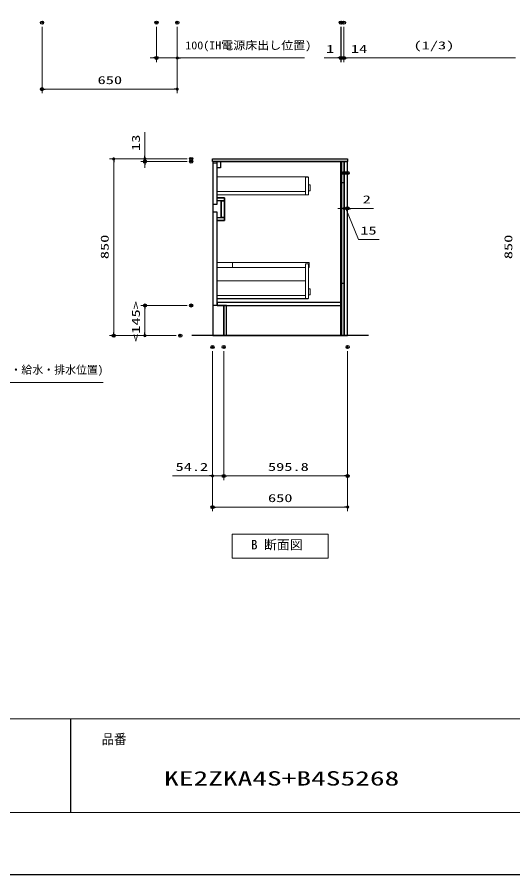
# Model space of a CAD drawing. Units: millimetres, scale not verified. Extents: x -9797 to 9797, y -4555 to 4555.
# Drawn here: x -3054 to -670, y -4455 to -329 of the extents above; entities that cross this region are included whole.
import ezdxf
from ezdxf.enums import TextEntityAlignment as Align

# ---------------------------------------------------------------- set-up
doc = ezdxf.new("R2010")
doc.units = ezdxf.units.MM
doc.header["$LTSCALE"] = 30
doc.header["$PDMODE"] = 32
doc.header["$PDSIZE"] = 15
for name, color, linetype, lineweight in [('0-0_KABE', 4, 'Continuous', 25), ('0-1_0', 7, 'Continuous', 25), ('0-2_細線ﾚｲﾔｰ', 91, 'Continuous', 5), ('0-3_寸法ﾚｲﾔｰ', 30, 'Continuous', 13), ('0-4_DEFPOINTS', 7, 'Continuous', 25), ('0-5_1', 7, 'Continuous', 25), ('0-6_図面枠', 3, 'Continuous', 15)]:
    doc.layers.add(name, color=color, linetype=linetype, lineweight=lineweight)
doc.styles.add('ＭＳ ゴシック', font='')
doc.styles.get('ＭＳ ゴシック').set_extended_font_data('MS Gothic')

# ---------------------------------------------------------------- blocks, each defined once
blk = doc.blocks.new('Bdanmenzu')
at = {"layer": '0-6_図面枠'}
blk.add_lwpolyline([(13844.8, 3455.1), (0, 3455.1), (0, 0), (13844.8, 0)], close=True, dxfattribs=at)
at = {"layer": '0-6_図面枠', "style": 'ＭＳ ゴシック'}
blk.add_text('B 断面図', height=1364, dxfattribs=at).set_placement((2741, 841.4), align=Align.BOTTOM_LEFT)
blk = doc.blocks.new('_DOT')
at = {"layer": '0-1_0', "color": 30}
blk.add_line((-15, 0), (-30, 0), dxfattribs=at)
for points in [[(0, 0), (-15, 0), (-14.88, 1.88)], [(0, 0), (-14.88, -1.88), (-15, 0)], [(0, 0), (-14.88, 1.88), (-14.53, 3.73)], [(0, 0), (-14.53, -3.73), (-14.88, -1.88)], [(0, 0), (-14.53, 3.73), (-13.95, 5.52)], [(0, 0), (-13.95, -5.52), (-14.53, -3.73)], [(0, 0), (-13.95, 5.52), (-13.14, 7.23)], [(0, 0), (-13.14, -7.23), (-13.95, -5.52)], [(0, 0), (-13.14, 7.23), (-12.14, 8.82)], [(0, 0), (-12.14, -8.82), (-13.14, -7.23)], [(0, 0), (-12.14, 8.82), (-10.93, 10.27)], [(0, 0), (-10.93, -10.27), (-12.14, -8.82)], [(0, 0), (-10.93, 10.27), (-9.56, 11.56)], [(0, 0), (-9.56, -11.56), (-10.93, -10.27)], [(0, 0), (-9.56, 11.56), (-8.04, 12.66)], [(0, 0), (-8.04, -12.66), (-9.56, -11.56)], [(0, 0), (-8.04, 12.66), (-6.39, 13.57)], [(0, 0), (-6.39, -13.57), (-8.04, -12.66)], [(0, 0), (-6.39, 13.57), (-4.64, 14.27)], [(0, 0), (-4.64, -14.27), (-6.39, -13.57)], [(0, 0), (-4.64, 14.27), (-2.81, 14.73)], [(0, 0), (-2.81, -14.73), (-4.64, -14.27)], [(0, 0), (-2.81, 14.73), (-0.94, 14.97)], [(0, 0), (-0.94, -14.97), (-2.81, -14.73)], [(0, 0), (-0.94, 14.97), (0.94, 14.97)], [(0, 0), (0.94, -14.97), (-0.94, -14.97)], [(0, 0), (0.94, 14.97), (2.81, 14.73)], [(0, 0), (2.81, 14.73), (4.64, 14.27)], [(0, 0), (4.64, 14.27), (6.39, 13.57)], [(0, 0), (6.39, 13.57), (8.04, 12.66)], [(0, 0), (8.04, 12.66), (9.56, 11.56)], [(0, 0), (9.56, 11.56), (10.93, 10.27)], [(0, 0), (10.93, 10.27), (12.14, 8.82)], [(0, 0), (12.14, 8.82), (13.14, 7.23)], [(0, 0), (13.14, 7.23), (13.95, 5.52)], [(0, 0), (13.95, 5.52), (14.53, 3.73)], [(0, 0), (14.53, 3.73), (14.88, 1.88)], [(0, 0), (14.88, 1.88), (15, 0)], [(0, 0), (2.81, -14.73), (0.94, -14.97)], [(0, 0), (4.64, -14.27), (2.81, -14.73)], [(0, 0), (6.39, -13.57), (4.64, -14.27)], [(0, 0), (8.04, -12.66), (6.39, -13.57)], [(0, 0), (9.56, -11.56), (8.04, -12.66)], [(0, 0), (10.93, -10.27), (9.56, -11.56)], [(0, 0), (12.14, -8.82), (10.93, -10.27)], [(0, 0), (13.14, -7.23), (12.14, -8.82)], [(0, 0), (13.95, -5.52), (13.14, -7.23)], [(0, 0), (14.53, -3.73), (13.95, -5.52)], [(0, 0), (14.88, -1.88), (14.53, -3.73)], [(0, 0), (15, 0), (14.88, -1.88)]]:
    blk.add_solid(points, dxfattribs=at)
blk = doc.blocks.new('A$C66026BD6')
at = {"layer": '0-2_細線ﾚｲﾔｰ'}
for points in [[(0, 5460), (2280, 5460), (2280, 6225), (0, 6225)], [(12810, 990), (13260, 990), (13260, 6000), (12810, 6000)], [(0, 990), (12810, 990), (12810, 1440), (0, 1440)]]:
    blk.add_lwpolyline(points, close=True, dxfattribs=at)
for points in [[(13260, 5497.5), (13311, 5497.5), (13311, 6187.5), (2280, 6187.5), (2280, 5497.5), (12810, 5497.5)], [(12810, 3552), (0, 3552), (0, 945), (13200, 945), (13200, 990)], [(13260, 1539), (13500, 1539), (13500, 2391), (13260, 2391)]]:
    blk.add_lwpolyline(points, dxfattribs=at)
blk = doc.blocks.new('A$C66026C5E')
at = {"layer": '0-2_細線ﾚｲﾔｰ'}
for points in [[(13200, 3960), (13200, 4002), (0, 4002), (0, 1395), (13200, 1395), (13200, 1440)], [(13260, 1989), (13500, 1989), (13500, 2841), (13260, 2841)]]:
    blk.add_lwpolyline(points, dxfattribs=at)
for points in [[(12810, 1440), (13260, 1440), (13260, 3960), (12810, 3960)], [(0, 1440), (12810, 1440), (12810, 1890), (0, 1890)]]:
    blk.add_lwpolyline(points, close=True, dxfattribs=at)
blk = doc.blocks.new('A$C6603636D')
at = {"layer": '0-1_0'}
for points in [[(0, 0), (0, -25110), (-16980, -25110), (-16980, -20760), (-18330, -20760), (-18330, -8520), (-17280, -8520), (-17280, -5220), (-18330, -5220), (-18330, 0)], [(-18330, 0), (-17820, 0), (-17820, -900), (-18330, -900)], [(-450, 0), (-375, 0), (-375, -25110), (-450, -25110)], [(-15, 0), (-375, 0), (-375, -3000), (-15, -3000)], [(-18915, -150), (-18375, -150), (-18375, -6210), (-18915, -6210)], [(-18330, -5220), (-17280, -5220), (-17280, -5670), (-18330, -5670)], [(-17748, -5670), (-17730, -5670), (-17730, -8070), (-17748, -8070)], [(-17730, -5670), (-17280, -5670), (-17280, -8070), (-17730, -8070)], [(-18915, -7260), (-18375, -7260), (-18375, -20760), (-18915, -20760)], [(-18330, -8070), (-17280, -8070), (-17280, -8520), (-18330, -8520)], [(-15, -17610), (-375, -17610), (-375, -25110), (-15, -25110)], [(-18330, -20760), (-450, -20760), (-450, -20310), (-18330, -20310)]]:
    blk.add_lwpolyline(points, close=True, dxfattribs=at)
at = {"layer": '0-5_1'}
blk.add_lwpolyline([(-17340, -20760), (-17364, -20760), (-17364, -25110), (-17340, -25110)], close=True, dxfattribs=at)
at = {"layer": '0-2_細線ﾚｲﾔｰ'}
blk.add_blockref('A$C66026C5E', (-18375, -6210), dxfattribs=at)
at = {"layer": '0-5_1'}
blk.add_blockref('A$C66026BD6', (-18375, -20760), dxfattribs=at)

msp = doc.modelspace()

# ---------------------------------------------------------------- linework, layer by layer
at = {"layer": '0-0_KABE'}
msp.add_line((-1364.55, -1860.93), (-2214.55, -1860.93), dxfattribs=at)
at = {"layer": '0-1_0'}
msp.add_line((-2797.23, -3705), (-2797.23, -4155), dxfattribs=at)
for points in [[(-1464.55, -1023.93), (-2114.55, -1023.93), (-2114.55, -1010.93), (-1464.55, -1010.93)], [(-2113.55, -1860.93), (-1465.55, -1860.93), (-1465.55, -1023.93), (-2113.55, -1023.93)], [(-1481.55, -1023.93), (-1466.55, -1023.93), (-1466.55, -1860.93), (-1481.55, -1860.93)]]:
    msp.add_lwpolyline(points, close=True, dxfattribs=at)
at = {"layer": '0-3_寸法ﾚｲﾔｰ'}
for p, q in [((-2933.92, -375.14), (-2933.92, -695.14)), ((-2383.92, -375.14), (-2383.92, -545.14)), ((-2283.92, -375.14), (-2283.92, -695.14)), ((-2283.92, -375.14), (-2283.92, -545.14)), ((-1497.21, -375.14), (-1497.21, -545.14)), ((-1496.21, -375.14), (-1496.21, -545.14)), ((-1496.21, -375.14), (-1496.21, -545.14)), ((-1482.21, -375.14), (-1482.21, -545.14)), ((-1482.21, -375.14), (-1482.21, -545.14)), ((-2398.92, -525.14), (-2413.92, -525.14)), ((-2283.92, -525.14), (-2383.92, -525.14)), ((-2283.92, -525.14), (-1672.21, -525.14)), ((-2268.92, -525.14), (-2253.92, -525.14)), ((-1497.21, -525.14), (-1576.73, -525.14)), ((-1512.21, -525.14), (-1527.21, -525.14)), ((-1511.21, -525.14), (-1526.21, -525.14)), ((-1496.21, -525.14), (-1497.21, -525.14)), ((-1496.21, -525.14), (-1482.21, -525.14)), ((-1482.21, -525.14), (-1356.73, -525.14)), ((-1481.21, -525.14), (-1466.21, -525.14)), ((-1467.21, -525.14), (-657.21, -525.14)), ((-1467.21, -525.14), (-1452.21, -525.14)), ((-2298.92, -675.14), (-2918.92, -675.14)), ((-2439.55, -1010.93), (-2439.55, -881.88)), ((-2439.55, -995.93), (-2439.55, -980.93)), ((-2237.05, -1010.93), (-2609.55, -1010.93)), ((-2589.55, -1025.93), (-2589.55, -1845.93)), ((-2237.05, -1010.93), (-2459.55, -1010.93)), ((-2237.05, -1023.93), (-2459.55, -1023.93)), ((-2439.55, -1010.93), (-2439.55, -1023.93)), ((-2439.55, -1038.93), (-2439.55, -1053.93)), ((-1481.55, -1098.93), (-1481.55, -1268.93)), ((-1466.55, -1098.93), (-1466.55, -1268.93)), ((-1466.55, -1098.93), (-1466.55, -1268.93)), ((-1464.55, -1098.93), (-1464.55, -1268.93)), ((-1496.55, -1248.93), (-1511.55, -1248.93)), ((-1481.55, -1248.93), (-1496.55, -1248.93)), ((-1481.55, -1248.93), (-1466.55, -1248.93)), ((-1466.55, -1248.93), (-1464.55, -1248.93)), ((-1464.55, -1248.93), (-1339.72, -1248.93)), ((-1451.55, -1248.93), (-1436.55, -1248.93)), ((-1449.55, -1248.93), (-1434.55, -1248.93)), ((-2237.05, -1715.93), (-2459.55, -1715.93)), ((-2439.55, -1845.93), (-2439.55, -1730.93)), ((-2289.55, -1860.93), (-2609.55, -1860.93)), ((-2289.55, -1860.93), (-2459.55, -1860.93)), ((-2114.55, -1935.93), (-2114.55, -2555.93)), ((-2114.55, -1935.93), (-2114.55, -2705.93)), ((-2060.35, -1935.93), (-2060.35, -2555.93)), ((-2060.35, -1935.93), (-2060.35, -2555.93)), ((-1464.55, -1935.93), (-1464.55, -2555.93)), ((-1464.55, -1935.93), (-1464.55, -2705.93)), ((-3397.23, -2085.93), (-2639.99, -2085.93)), ((-2114.55, -2535.93), (-2306.45, -2535.93)), ((-2129.55, -2535.93), (-2144.55, -2535.93)), ((-2114.55, -2535.93), (-2060.35, -2535.93)), ((-2045.35, -2535.93), (-1479.55, -2535.93)), ((-2045.35, -2535.93), (-2030.35, -2535.93)), ((-1479.55, -2685.93), (-2099.55, -2685.93))]:
    msp.add_line(p, q, dxfattribs=at)
msp.add_lwpolyline([(-1313.4, -1398.93), (-1412.45, -1398.93), (-1474.05, -1248.93)], dxfattribs=at)
at = {"layer": '0-4_DEFPOINTS'}
msp.add_line((2902.77, -4455), (-9697.23, -4455), dxfattribs=at)
for p in [(-2933.92, -355.14), (-2383.92, -355.14), (-2283.92, -355.14), (-2283.92, -355.14), (-1497.21, -355.14), (-1496.21, -355.14), (-1496.21, -355.14), (-1482.21, -355.14), (-2383.92, -525.14), (-1497.21, -525.14), (-1482.21, -525.14), (-2933.92, -675.14), (-2439.55, -1023.93), (-2217.05, -1010.93), (-2217.05, -1023.93), (-1481.55, -1078.93), (-1466.55, -1078.93), (-1464.55, -1078.93), (-1466.55, -1248.93), (-1464.55, -1248.93), (-2439.55, -1715.93), (-2217.05, -1715.93), (-2589.55, -1860.93), (-2269.55, -1860.93), (-2114.55, -1915.93), (-2114.55, -1915.93), (-2060.35, -1915.93), (-1464.55, -1915.93), (-1464.55, -1915.93), (-2060.35, -2535.93), (-1464.55, -2535.93), (-2114.55, -2685.93)]:
    msp.add_point(p, dxfattribs=at)
at = {"layer": '0-6_図面枠'}
msp.add_line((-9397.23, -3705), (2602.77, -3705), dxfattribs=at)
msp.add_lwpolyline([(-9397.23, -4155), (2602.77, -4155), (2602.77, 4155), (-9397.23, 4155)], close=True, dxfattribs=at)

# ---------------------------------------------------------------- block references
at = {"layer": '0-1_0', "xscale": 0.03333333, "yscale": 0.03333333}
msp.add_blockref('Bdanmenzu', (-2020.29, -2931.1), dxfattribs=at)
at = {"layer": '0-3_寸法ﾚｲﾔｰ', "xscale": 0.5, "yscale": 0.5}
for p in [(-2383.92, -525.14), (-1497.21, -525.14), (-1496.21, -525.14), (-2283.92, -675.14), (-1481.55, -1248.93), (-1466.55, -1248.93), (-2114.55, -2535.93), (-1464.55, -2535.93), (-1464.55, -2685.93)]:
    msp.add_blockref('_DOT', p, dxfattribs=at)
for p, rotation in [((-2283.92, -525.14), 180), ((-1496.21, -525.14), 180), ((-1482.21, -525.14), 180), ((-1482.21, -525.14), 180), ((-2933.92, -675.14), 180), ((-2589.55, -1010.93), 90), ((-2439.55, -1010.93), 270), ((-2439.55, -1023.93), 90), ((-1466.55, -1248.93), 180), ((-1464.55, -1248.93), 180), ((-2439.55, -1715.93), 90), ((-2589.55, -1860.93), 270), ((-2439.55, -1860.93), 270), ((-2060.35, -2535.93), 180), ((-2060.35, -2535.93), 180), ((-2114.55, -2685.93), 180)]:
    msp.add_blockref('_DOT', p, dxfattribs=dict(at, rotation=rotation))
at = {"layer": '0-5_1', "xscale": 0.03333333, "yscale": 0.03333333}
msp.add_blockref('A$C6603636D', (-1481.55, -1023.93), dxfattribs=at)

# ---------------------------------------------------------------- texts
at = {"layer": '0-3_寸法ﾚｲﾔｰ', "style": 'ＭＳ ゴシック'}
for s, width, p in [('100(IH電源床出し位置)', 1.1, (-2245.35, -495.39)), ('(1/3)', 1.5, (-1147.92, -495.39)), ('1', 1.5, (-1568.16, -512.54)), ('14', 1.5, (-1449.11, -512.54)), ('650', 1.5, (-2667.02, -662.54)), ('2', 1.5, (-1392.1, -1236.33)), ('15', 1.5, (-1403.88, -1386.33)), ('54.2', 1.5, (-2292.17, -2523.33)), ('595.8', 1.5, (-1847.76, -2523.33)), ('650', 1.5, (-1847.64, -2673.33))]:
    msp.add_text(s, height=38.49, dxfattribs=dict(at, width=width)).set_placement(p, align=Align.BOTTOM_LEFT)
at = {"layer": '0-3_寸法ﾚｲﾔｰ', "style": 'ＭＳ ゴシック', "width": 1.5}
for s, p in [('13', (-2452.15, -972.36)), ('850', (-2602.15, -1493.07)), ('850', (-661.03, -1493.07)), ('<145>', (-2452.15, -1891.28))]:
    msp.add_text(s, height=38.49, rotation=90, dxfattribs=at).set_placement(p, align=Align.BOTTOM_LEFT)
at = {"layer": '0-3_寸法ﾚｲﾔｰ', "style": 'ＭＳ ゴシック'}
msp.add_text('100(床給湯・給水・排水位置)', height=38.48, dxfattribs=at).set_placement((-3347.99, -2056.19), align=Align.BOTTOM_LEFT)
at = {"layer": '0-6_図面枠', "style": 'ＭＳ ゴシック'}
for s, height, width, p in [('品番', 48.39, 0.9, (-2647.23, -3840.55)), ('KE2ZKA4S+B4S5268', 69.28, 1.5, (-2347.23, -4046.39))]:
    msp.add_text(s, height=height, dxfattribs=dict(at, width=width)).set_placement(p, align=Align.BOTTOM_LEFT)

doc.saveas('drawing.dxf')
